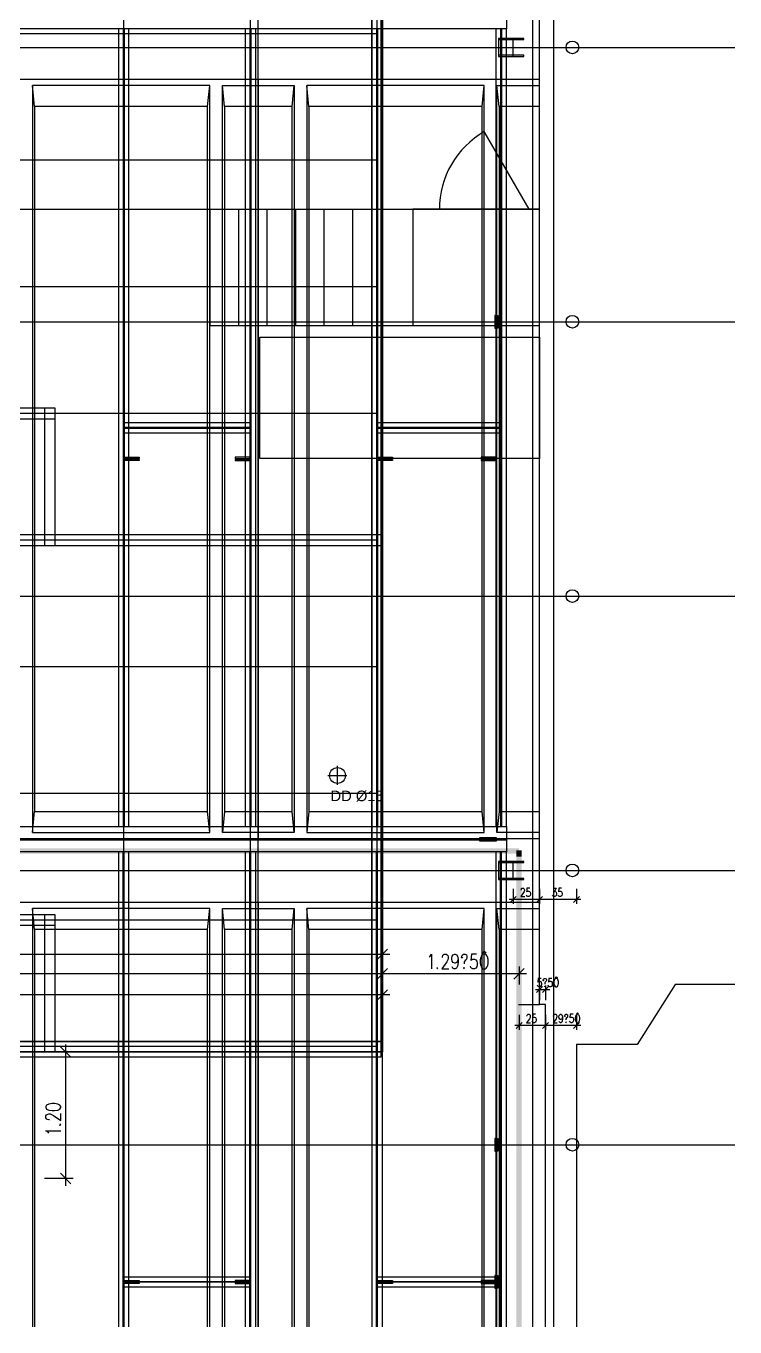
# Model space of a CAD drawing. Header units: inches. Extents: x 0 to 54693, y 0 to 31146.
# Drawn here: x 959.8 to 1094.1, y 48 to 294.6 of the extents above; entities that cross this region are included whole.
import ezdxf
from ezdxf.lldxf.tags import DXFTag

# ---------------------------------------------------------------- set-up
doc = ezdxf.new("R2010")
doc.units = ezdxf.units.IN
doc.header["$MEASUREMENT"] = 0
doc.layers.add('Added', color=3, linetype='Continuous')
doc.styles.get("Standard").update_dxf_attribs({"font": 'arial.ttf'})
tags = doc.linetypes.add('1070_00_1200$0$SL3', pattern=[0.2, 0.1, -0.1]).pattern_tags.tags
tags[6:7] = [DXFTag(74, 4), DXFTag(75, 0), DXFTag(340, '0'), DXFTag(46, 1.0), DXFTag(50, 0.0), DXFTag(44, 0.0), DXFTag(45, 0.0)]
tags[4:5] = [DXFTag(74, 4), DXFTag(75, 0), DXFTag(340, '0'), DXFTag(46, 1.0), DXFTag(50, 0.0), DXFTag(44, 0.0), DXFTag(45, 0.0)]
tags = doc.linetypes.add('1070_00_1200$0$SP2', pattern=[0.9, 0.4, -0.2, 0.1, -0.2]).pattern_tags.tags
tags[10:11] = [DXFTag(74, 4), DXFTag(75, 0), DXFTag(340, '0'), DXFTag(46, 1.0), DXFTag(50, 0.0), DXFTag(44, 0.0), DXFTag(45, 0.0)]
tags[8:9] = [DXFTag(74, 4), DXFTag(75, 0), DXFTag(340, '0'), DXFTag(46, 1.0), DXFTag(50, 0.0), DXFTag(44, 0.0), DXFTag(45, 0.0)]
tags[6:7] = [DXFTag(74, 4), DXFTag(75, 0), DXFTag(340, '0'), DXFTag(46, 1.0), DXFTag(50, 0.0), DXFTag(44, 0.0), DXFTag(45, 0.0)]
tags[4:5] = [DXFTag(74, 4), DXFTag(75, 0), DXFTag(340, '0'), DXFTag(46, 1.0), DXFTag(50, 0.0), DXFTag(44, 0.0), DXFTag(45, 0.0)]
tags = doc.linetypes.add('1070_00_1200_Trägerrostdwg$0$SP2', pattern=[0.9, 0.4, -0.2, 0.1, -0.2]).pattern_tags.tags
tags[10:11] = [DXFTag(74, 4), DXFTag(75, 0), DXFTag(340, '0'), DXFTag(46, 1.0), DXFTag(50, 0.0), DXFTag(44, 0.0), DXFTag(45, 0.0)]
tags[8:9] = [DXFTag(74, 4), DXFTag(75, 0), DXFTag(340, '0'), DXFTag(46, 1.0), DXFTag(50, 0.0), DXFTag(44, 0.0), DXFTag(45, 0.0)]
tags[6:7] = [DXFTag(74, 4), DXFTag(75, 0), DXFTag(340, '0'), DXFTag(46, 1.0), DXFTag(50, 0.0), DXFTag(44, 0.0), DXFTag(45, 0.0)]
tags[4:5] = [DXFTag(74, 4), DXFTag(75, 0), DXFTag(340, '0'), DXFTag(46, 1.0), DXFTag(50, 0.0), DXFTag(44, 0.0), DXFTag(45, 0.0)]
tags = doc.linetypes.add('fein_strichliert-A04HDE1766', pattern=[4, 1, -2, 1]).pattern_tags.tags
tags[8:9] = [DXFTag(74, 4), DXFTag(75, 0), DXFTag(340, '0'), DXFTag(46, 0.0), DXFTag(50, 0.0), DXFTag(44, 0.0), DXFTag(45, 0.0)]
tags[6:7] = [DXFTag(74, 4), DXFTag(75, 0), DXFTag(340, '0'), DXFTag(46, 0.0), DXFTag(50, 0.0), DXFTag(44, 0.0), DXFTag(45, 0.0)]
tags[4:5] = [DXFTag(74, 4), DXFTag(75, 0), DXFTag(340, '0'), DXFTag(46, 0.0), DXFTag(50, 0.0), DXFTag(44, 0.0), DXFTag(45, 0.0)]

msp = doc.modelspace()

# ---------------------------------------------------------------- linework, layer by layer
at = {"layer": 'Added', "linetype": '1070_00_1200$0$SP2', "lineweight": -2, "ltscale": 0.18}
for p, q in [((1003.84, 47.97), (1003.84, 622.06)), ((1055.84, 47.97), (1055.84, 622.06)), ((978.34, 101.1), (978.34, 569.1)), ((1002.34, 101.1), (1002.34, 569.1)), ((1026.34, 101.1), (1026.34, 569.6)), ((1057.14, 284.5), (1057.14, 296.5)), ((1026.34, 293.1), (234.34, 293.1)), ((171.58, 290.5), (1094.14, 290.5)), ((171.58, 284.5), (1057.14, 284.5)), ((1003.84, 284.5), (1003.84, 140.5)), ((961.04, 283.3), (961.04, 141.7)), ((994.64, 283.3), (961.04, 283.3)), ((961.44, 279.3), (961.04, 283.3)), ((994.24, 279.3), (994.64, 283.3)), ((994.64, 141.7), (994.64, 283.3)), ((997.04, 141.7), (997.04, 283.3)), ((997.04, 283.3), (1010.64, 283.3)), ((997.44, 279.3), (997.04, 283.3)), ((1010.24, 279.3), (1010.64, 283.3)), ((1010.64, 283.3), (1010.64, 141.7)), ((1013.04, 283.3), (1013.04, 141.7)), ((1046.64, 283.3), (1013.04, 283.3)), ((1013.44, 279.3), (1013.04, 283.3)), ((1046.24, 279.3), (1046.64, 283.3)), ((1046.64, 141.7), (1046.64, 283.3)), ((1049.04, 141.7), (1049.04, 283.3)), ((1049.04, 283.3), (1057.14, 283.3)), ((1049.44, 279.3), (1049.04, 283.3)), ((994.24, 279.3), (961.44, 279.3)), ((961.44, 279.3), (961.44, 145.7)), ((994.24, 145.7), (994.24, 279.3)), ((1010.24, 279.3), (997.44, 279.3)), ((997.44, 279.3), (997.44, 145.7)), ((1010.24, 145.7), (1010.24, 279.3)), ((1046.24, 279.3), (1013.44, 279.3)), ((1013.44, 279.3), (1013.44, 145.7)), ((1046.24, 145.7), (1046.24, 279.3)), ((1057.14, 279.3), (1049.44, 279.3)), ((1049.44, 279.3), (1049.44, 145.7)), ((1026.34, 269.1), (234.34, 269.1)), ((1026.34, 245.1), (234.34, 245.1)), ((171.58, 238.5), (1094.14, 238.5)), ((1026.34, 221.1), (234.34, 221.1)), ((1026.34, 197.1), (234.34, 197.1)), ((171.58, 186.5), (1094.14, 186.5)), ((1026.34, 173.1), (234.34, 173.1)), ((1018.84, 150.7), (1018.84, 154.3)), ((1017.04, 152.5), (1020.64, 152.5)), ((1026.34, 149.1), (234.34, 149.1)), ((961.04, 141.7), (961.44, 145.7)), ((961.44, 145.7), (994.24, 145.7)), ((994.64, 141.7), (994.24, 145.7)), ((997.44, 145.7), (997.04, 141.7)), ((997.44, 145.7), (1010.24, 145.7)), ((1010.64, 141.7), (1010.24, 145.7)), ((1013.44, 145.7), (1013.04, 141.7)), ((1013.44, 145.7), (1046.24, 145.7)), ((1046.64, 141.7), (1046.24, 145.7)), ((1049.44, 145.7), (1049.04, 141.7)), ((1049.44, 145.7), (1057.14, 145.7)), ((961.04, 141.7), (994.64, 141.7)), ((1010.64, 141.7), (997.04, 141.7)), ((1013.04, 141.7), (1046.64, 141.7)), ((1057.14, 141.7), (1049.04, 141.7)), ((1057.14, 140.5), (171.58, 140.5)), ((1057.14, 128.5), (1057.14, 140.5)), ((171.58, 134.5), (1094.14, 134.5)), ((171.58, 128.5), (1057.14, 128.5)), ((1003.84, 128.5), (1003.84, 47.97)), ((961.04, 127.3), (961.04, 47.97)), ((994.64, 127.3), (961.04, 127.3)), ((961.44, 123.3), (961.04, 127.3)), ((994.24, 123.3), (994.64, 127.3)), ((994.64, 47.97), (994.64, 127.3)), ((997.04, 47.97), (997.04, 127.3)), ((997.04, 127.3), (1010.64, 127.3)), ((997.44, 123.3), (997.04, 127.3)), ((1010.24, 123.3), (1010.64, 127.3)), ((1010.64, 127.3), (1010.64, 47.97)), ((1013.04, 127.3), (1013.04, 47.97)), ((1046.64, 127.3), (1013.04, 127.3)), ((1013.44, 123.3), (1013.04, 127.3)), ((1046.24, 123.3), (1046.64, 127.3)), ((1046.64, 47.97), (1046.64, 127.3)), ((1049.04, 47.97), (1049.04, 127.3)), ((1049.04, 127.3), (1057.14, 127.3)), ((1049.44, 123.3), (1049.04, 127.3)), ((1026.34, 125.1), (234.34, 125.1)), ((994.24, 123.3), (961.44, 123.3)), ((961.44, 123.3), (961.44, 47.97)), ((994.24, 47.97), (994.24, 123.3)), ((1010.24, 123.3), (997.44, 123.3)), ((997.44, 123.3), (997.44, 47.97)), ((1010.24, 47.97), (1010.24, 123.3)), ((1046.24, 123.3), (1013.44, 123.3)), ((1013.44, 123.3), (1013.44, 47.97)), ((1046.24, 47.97), (1046.24, 123.3)), ((1057.14, 123.3), (1049.44, 123.3)), ((1049.44, 123.3), (1049.44, 47.97)), ((1053.14, 109.1), (1057.14, 109.1)), ((1026.34, 101.1), (234.34, 101.1)), ((171.58, 82.5), (1094.14, 82.5))]:
    msp.add_line(p, q, dxfattribs=at)
at = {"layer": 'Added', "linetype": 'Continuous', "lineweight": -2, "ltscale": 0.18}
for p, q in [((1059.74, 606.4), (1059.74, 47.97)), ((1057.14, 109.1), (1057.14, 603.8)), ((1057.14, 237.8), (1057.14, 603.8)), ((1025.34, 100.1), (1025.34, 570.1)), ((1027.34, 570.1), (1027.34, 100.1)), ((1027.14, 99.2), (1027.14, 568.8)), ((1055.14, 259.81), (1046.64, 274.53)), ((1057.14, 259.8), (902.84, 259.8)), ((994.74, 237.8), (994.74, 259.81)), ((1000.14, 237.8), (1000.14, 259.81)), ((1005.54, 237.8), (1005.54, 259.81)), ((1010.94, 237.8), (1010.94, 259.81)), ((1016.34, 237.8), (1016.34, 259.81)), ((1021.74, 237.8), (1021.74, 259.81)), ((1027.14, 237.8), (1027.14, 259.81)), ((1057.14, 259.81), (1033.14, 259.81)), ((1033.14, 259.81), (1033.14, 237.8)), ((994.74, 237.8), (1057.14, 237.8)), ((1004.14, 235.6), (1057.14, 235.6)), ((1004.14, 212.6), (1004.14, 235.6)), ((1057.14, 235.6), (1057.14, 212.6)), ((1057.14, 212.6), (1004.14, 212.6)), ((1052.14, 131), (1052.14, 128.2)), ((1057.14, 131), (1057.14, 128.2)), ((1064.14, 131), (1064.14, 128.2)), ((1064.94, 129), (1051.34, 129)), ((1051.57, 128.44), (1052.7, 129.57)), ((1056.57, 128.44), (1057.7, 129.57)), ((1063.57, 128.44), (1064.7, 129.57)), ((171.58, 118.6), (1028.74, 118.6)), ((1028.33, 119.59), (1026.35, 117.61)), ((1027.34, 120), (1027.34, 112.9)), ((1053.24, 116.3), (1053.24, 112.9)), ((1054.64, 114.9), (231.94, 114.9)), ((1028.33, 115.89), (1026.35, 113.91)), ((1054.23, 115.89), (1052.25, 113.91)), ((1028.33, 111.89), (1026.35, 109.91)), ((1027.34, 112.3), (1027.34, 106.9)), ((1059.04, 111.9), (1056.34, 111.9)), ((1057.7, 112.47), (1056.57, 111.34)), ((1057.14, 112.7), (1057.14, 109.9)), ((1058.8, 112.47), (1057.67, 111.34)), ((1058.24, 112.7), (1058.24, 109.9)), ((1082.81, 112.9), (1075.61, 101.5)), ((1094.14, 112.9), (1082.81, 112.9)), ((1028.74, 110.9), (222.44, 110.9)), ((1058.24, 109.1), (1057.14, 109.1)), ((1058.24, 47.97), (1058.24, 109.1)), ((1053.24, 107.1), (1053.24, 104.3)), ((1058.24, 107.1), (1058.24, 104.3)), ((1064.14, 107.1), (1064.14, 104.3)), ((1064.94, 105.1), (1052.44, 105.1)), ((1052.67, 104.54), (1053.8, 105.67)), ((1057.67, 104.54), (1058.8, 105.67)), ((1063.57, 104.54), (1064.7, 105.67)), ((953.34, 102.1), (1027.34, 102.1)), ((967.34, 101.5), (967.34, 74.7)), ((1027.34, 102.1), (1027.34, 100.1)), ((1075.61, 101.5), (1064.14, 101.5)), ((1064.14, 101.5), (1064.14, 47.97)), ((1027.34, 100.1), (953.34, 100.1)), ((955.14, 99.2), (1027.14, 99.2)), ((968.74, 100.1), (963.34, 100.1)), ((968.33, 99.11), (966.35, 101.09)), ((1027.34, 100.1), (1025.34, 100.1)), ((968.33, 75.11), (966.35, 77.09)), ((968.74, 76.1), (963.34, 76.1))]:
    msp.add_line(p, q, dxfattribs=at)
at = {"layer": 'Added', "linetype": '1070_00_1200$0$SL3', "lineweight": -2, "ltscale": 0.18}
for p, q in [((1025.34, 570.1), (1025.34, 100.1)), ((1027.34, 100.1), (1027.34, 570.1)), ((965.34, 222.1), (953.34, 222.1)), ((963.34, 222.1), (963.34, 196.1)), ((965.34, 220.1), (965.34, 222.1)), ((965.34, 196.1), (965.34, 222.1)), ((953.34, 220.1), (965.34, 220.1)), ((1027.34, 198.1), (893.34, 198.1)), ((1027.34, 196.1), (1027.34, 198.1)), ((893.34, 196.1), (1027.34, 196.1)), ((963.34, 196.1), (965.34, 196.1)), ((965.34, 126.1), (953.34, 126.1)), ((963.34, 126.1), (963.34, 100.1)), ((965.34, 124.1), (965.34, 126.1)), ((965.34, 100.1), (965.34, 126.1)), ((953.34, 124.1), (965.34, 124.1)), ((1027.34, 102.1), (953.34, 102.1)), ((977.34, 100.1), (977.34, 102.1)), ((1003.34, 102.1), (1003.34, 100.1)), ((1027.34, 100.1), (1027.34, 102.1)), ((953.34, 100.1), (1027.34, 100.1))]:
    msp.add_line(p, q, dxfattribs=at)
at = {"layer": 'Added', "linetype": '1070_00_1200_Trägerrostdwg$0$SP2', "lineweight": -2, "ltscale": 0.18}
for p, q in [((1050.84, 298.8), (1050.84, 294)), ((1050.84, 294), (874.04, 294)), ((979.34, 294), (977.34, 294)), ((977.34, 294), (977.34, 142.8)), ((978.24, 294), (978.24, 142.8)), ((978.44, 294), (978.44, 142.8)), ((979.34, 142.8), (979.34, 294)), ((1003.34, 294), (1001.34, 294)), ((1001.34, 294), (1001.34, 142.8)), ((1002.24, 294), (1002.24, 142.8)), ((1002.44, 294), (1002.44, 142.8)), ((1003.34, 142.8), (1003.34, 294)), ((1027.34, 294), (1025.34, 294)), ((1025.34, 294), (1025.34, 142.8)), ((1026.24, 294), (1026.24, 142.8)), ((1026.44, 294), (1026.44, 142.8)), ((1027.34, 142.8), (1027.34, 294)), ((1050.84, 294), (1048.84, 294)), ((1048.84, 294), (1048.84, 142.8)), ((1049.74, 294), (1049.74, 142.8)), ((1049.94, 294), (1049.94, 142.8)), ((1050.84, 142.8), (1050.84, 294)), ((1054.14, 292.2), (1049.34, 292.2)), ((1049.34, 292.2), (1049.34, 288.8)), ((1049.34, 292), (1054.14, 292)), ((1052.14, 288.8), (1052.14, 292.2)), ((1054.14, 292), (1054.14, 292.2)), ((1054.14, 289), (1049.34, 289)), ((1049.34, 288.8), (1054.14, 288.8)), ((1054.14, 288.8), (1054.14, 289)), ((1048.84, 239.7), (1048.64, 239.7)), ((1048.64, 239.7), (1048.64, 237.3)), ((1048.84, 237.3), (1048.84, 239.7)), ((1049.04, 239.7), (1049.24, 239.7)), ((1049.04, 237.3), (1049.04, 239.7)), ((1049.24, 239.7), (1049.24, 237.3)), ((1048.64, 237.3), (1048.84, 237.3)), ((1049.24, 237.3), (1049.04, 237.3)), ((978.44, 219.4), (1002.24, 219.4)), ((978.44, 218.5), (1002.24, 218.5)), ((978.44, 218.3), (1002.24, 218.3)), ((1002.24, 217.4), (978.44, 217.4)), ((1026.44, 219.4), (1049.74, 219.4)), ((1026.44, 218.5), (1049.74, 218.5)), ((1026.44, 218.3), (1049.74, 218.3)), ((1049.74, 217.4), (1026.44, 217.4)), ((978.44, 212.6), (978.44, 212.8)), ((978.44, 212.8), (981.24, 212.8)), ((981.24, 212.6), (978.44, 212.6)), ((978.44, 212.2), (978.44, 212.4)), ((978.44, 212.4), (981.24, 212.4)), ((981.24, 212.2), (978.44, 212.2)), ((981.24, 212.8), (981.24, 212.6)), ((981.24, 212.4), (981.24, 212.2)), ((1002.24, 212.8), (999.44, 212.8)), ((999.44, 212.8), (999.44, 212.6)), ((999.44, 212.6), (1002.24, 212.6)), ((1002.24, 212.4), (999.44, 212.4)), ((999.44, 212.4), (999.44, 212.2)), ((999.44, 212.2), (1002.24, 212.2)), ((1002.24, 212.6), (1002.24, 212.8)), ((1002.24, 212.2), (1002.24, 212.4)), ((1026.44, 212.6), (1026.44, 212.8)), ((1026.44, 212.8), (1029.24, 212.8)), ((1029.24, 212.6), (1026.44, 212.6)), ((1026.44, 212.2), (1026.44, 212.4)), ((1026.44, 212.4), (1029.24, 212.4)), ((1029.24, 212.2), (1026.44, 212.2)), ((1029.24, 212.8), (1029.24, 212.6)), ((1029.24, 212.4), (1029.24, 212.2)), ((1048.84, 212.8), (1046.04, 212.8)), ((1046.04, 212.8), (1046.04, 212.6)), ((1046.04, 212.6), (1048.84, 212.6)), ((1048.84, 212.4), (1046.04, 212.4)), ((1046.04, 212.4), (1046.04, 212.2)), ((1046.04, 212.2), (1048.84, 212.2)), ((1048.84, 212.6), (1048.84, 212.8)), ((1048.84, 212.2), (1048.84, 212.4)), ((874.04, 142.8), (1050.84, 142.8)), ((977.34, 142.8), (979.34, 142.8)), ((1001.34, 142.8), (1003.34, 142.8)), ((1025.34, 142.8), (1027.34, 142.8)), ((1048.94, 140.7), (1045.74, 140.7)), ((1045.74, 140.7), (1045.74, 140.5)), ((1048.84, 142.8), (1050.84, 142.8)), ((1048.94, 140.5), (1048.94, 140.7)), ((1050.84, 142.8), (1050.84, 138)), ((874.04, 140.5), (1050.84, 140.5)), ((874.04, 140.3), (1050.84, 140.3)), ((1045.74, 140.5), (1048.94, 140.5)), ((1048.94, 140.3), (1045.74, 140.3)), ((1045.74, 140.3), (1045.74, 140.1)), ((1045.74, 140.1), (1048.94, 140.1)), ((1048.94, 140.1), (1048.94, 140.3)), ((1050.84, 138), (874.04, 138)), ((979.34, 138), (977.34, 138)), ((977.34, 138), (977.34, 47.97)), ((978.24, 47.97), (978.24, 138)), ((978.44, 47.97), (978.44, 138)), ((979.34, 47.97), (979.34, 138)), ((1003.34, 138), (1001.34, 138)), ((1001.34, 138), (1001.34, 47.97)), ((1002.24, 47.97), (1002.24, 138)), ((1002.44, 47.97), (1002.44, 138)), ((1003.34, 47.97), (1003.34, 138)), ((1027.34, 138), (1025.34, 138)), ((1025.34, 138), (1025.34, 47.97)), ((1026.24, 47.97), (1026.24, 138)), ((1026.44, 47.97), (1026.44, 138)), ((1027.34, 47.97), (1027.34, 138)), ((1050.84, 138), (1048.84, 138)), ((1048.84, 138), (1048.84, 47.97)), ((1054.14, 136.2), (1049.34, 136.2)), ((1049.34, 136.2), (1049.34, 132.8)), ((1049.34, 136), (1054.14, 136)), ((1049.74, 47.97), (1049.74, 138)), ((1049.94, 47.97), (1049.94, 138)), ((1050.84, 47.97), (1050.84, 138)), ((1052.14, 132.8), (1052.14, 136.2)), ((1054.14, 136), (1054.14, 136.2)), ((1054.14, 133), (1049.34, 133)), ((1049.34, 132.8), (1054.14, 132.8)), ((1054.14, 132.8), (1054.14, 133)), ((1048.84, 83.7), (1048.64, 83.7)), ((1048.64, 83.7), (1048.64, 81.3)), ((1048.84, 81.3), (1048.84, 83.7)), ((1049.04, 83.7), (1049.24, 83.7)), ((1049.04, 81.3), (1049.04, 83.7)), ((1049.24, 83.7), (1049.24, 81.3)), ((1048.64, 81.3), (1048.84, 81.3)), ((1049.24, 81.3), (1049.04, 81.3)), ((978.44, 57.5), (1002.24, 57.5)), ((978.44, 56.6), (978.44, 56.8)), ((978.44, 56.8), (981.24, 56.8)), ((981.24, 56.8), (981.24, 56.6)), ((1002.24, 56.8), (999.44, 56.8)), ((999.44, 56.8), (999.44, 56.6)), ((1002.24, 56.6), (1002.24, 56.8)), ((1026.44, 57.5), (1049.74, 57.5)), ((1026.44, 56.6), (1026.44, 56.8)), ((1026.44, 56.8), (1029.24, 56.8)), ((1029.24, 56.8), (1029.24, 56.6)), ((1048.84, 56.8), (1046.04, 56.8)), ((1046.04, 56.8), (1046.04, 56.6)), ((1048.84, 57.7), (1048.64, 57.7)), ((1048.64, 57.7), (1048.64, 55.3)), ((1048.84, 55.3), (1048.84, 57.7)), ((1049.04, 57.7), (1049.24, 57.7)), ((1049.04, 55.3), (1049.04, 57.7)), ((1049.24, 57.7), (1049.24, 55.3)), ((981.24, 56.6), (978.44, 56.6)), ((1002.24, 56.55), (978.44, 56.55)), ((1002.24, 56.45), (978.44, 56.45)), ((978.44, 56.2), (978.44, 56.4)), ((978.44, 56.4), (981.24, 56.4)), ((981.24, 56.2), (978.44, 56.2)), ((1002.24, 55.5), (978.44, 55.5)), ((981.24, 56.4), (981.24, 56.2)), ((999.44, 56.6), (1002.24, 56.6)), ((1002.24, 56.4), (999.44, 56.4)), ((999.44, 56.4), (999.44, 56.2)), ((999.44, 56.2), (1002.24, 56.2)), ((1002.24, 56.2), (1002.24, 56.4)), ((1029.24, 56.6), (1026.44, 56.6)), ((1049.74, 56.55), (1026.44, 56.55)), ((1049.74, 56.45), (1026.44, 56.45)), ((1026.44, 56.2), (1026.44, 56.4)), ((1026.44, 56.4), (1029.24, 56.4)), ((1029.24, 56.2), (1026.44, 56.2)), ((1049.74, 55.5), (1026.44, 55.5)), ((1029.24, 56.4), (1029.24, 56.2)), ((1046.04, 56.6), (1048.84, 56.6)), ((1048.84, 56.4), (1046.04, 56.4)), ((1046.04, 56.4), (1046.04, 56.2)), ((1046.04, 56.2), (1048.84, 56.2)), ((1048.64, 55.3), (1048.84, 55.3)), ((1049.24, 55.3), (1049.04, 55.3))]:
    msp.add_line(p, q, dxfattribs=at)
at = {"layer": 'Added', "linetype": 'ByBlock', "lineweight": -2, "ltscale": 0.18}
for p, q in [((1053.62, 130.83), (1053.68, 130.98)), ((1053.62, 130.75), (1053.62, 130.83)), ((1053.68, 130.98), (1053.73, 131.06)), ((1053.73, 131.06), (1053.84, 131.14)), ((1053.84, 131.14), (1054.05, 131.14)), ((1054.05, 131.14), (1054.16, 131.06)), ((1054.16, 131.06), (1054.21, 130.98)), ((1054.21, 130.98), (1054.26, 130.83)), ((1054.26, 130.83), (1054.26, 130.68)), ((1054.74, 131.14), (1054.69, 130.45)), ((1055.28, 131.14), (1054.74, 131.14)), ((1059.68, 131.14), (1060.26, 131.14)), ((1060.26, 131.14), (1059.94, 130.53)), ((1060.74, 131.14), (1060.69, 130.45)), ((1061.28, 131.14), (1060.74, 131.14)), ((1054.1, 130.3), (1053.57, 129.54)), ((1053.57, 129.54), (1054.32, 129.54)), ((1054.21, 130.53), (1054.1, 130.3)), ((1054.26, 130.68), (1054.21, 130.53)), ((1054.69, 129.69), (1054.64, 129.84)), ((1054.69, 130.45), (1054.74, 130.53)), ((1054.74, 129.61), (1054.69, 129.69)), ((1054.74, 130.53), (1054.9, 130.6)), ((1054.9, 129.54), (1054.74, 129.61)), ((1054.9, 130.6), (1055.06, 130.6)), ((1055.06, 129.54), (1054.9, 129.54)), ((1055.06, 130.6), (1055.22, 130.53)), ((1055.22, 129.61), (1055.06, 129.54)), ((1055.22, 130.53), (1055.33, 130.37)), ((1055.33, 129.76), (1055.22, 129.61)), ((1055.33, 130.37), (1055.38, 130.14)), ((1055.38, 129.99), (1055.33, 129.76)), ((1055.38, 130.14), (1055.38, 129.99)), ((1059.62, 129.69), (1059.57, 129.84)), ((1059.68, 129.61), (1059.62, 129.69)), ((1059.84, 129.54), (1059.68, 129.61)), ((1060, 129.54), (1059.84, 129.54)), ((1059.94, 130.53), (1060.1, 130.53)), ((1060.16, 129.61), (1060, 129.54)), ((1060.1, 130.53), (1060.21, 130.45)), ((1060.26, 129.76), (1060.16, 129.61)), ((1060.21, 130.45), (1060.26, 130.37)), ((1060.26, 130.37), (1060.32, 130.14)), ((1060.32, 129.99), (1060.26, 129.76)), ((1060.32, 130.14), (1060.32, 129.99)), ((1060.69, 129.69), (1060.64, 129.84)), ((1060.69, 130.45), (1060.74, 130.53)), ((1060.74, 129.61), (1060.69, 129.69)), ((1060.74, 130.53), (1060.9, 130.6)), ((1060.9, 129.54), (1060.74, 129.61)), ((1060.9, 130.6), (1061.06, 130.6)), ((1061.06, 129.54), (1060.9, 129.54)), ((1061.06, 130.6), (1061.22, 130.53)), ((1061.22, 129.61), (1061.06, 129.54)), ((1061.22, 130.53), (1061.33, 130.37)), ((1061.33, 129.76), (1061.22, 129.61)), ((1061.33, 130.37), (1061.38, 130.14)), ((1061.38, 129.99), (1061.33, 129.76)), ((1061.38, 130.14), (1061.38, 129.99)), ((1036.37, 118.24), (1036.65, 118.64)), ((1036.65, 118.64), (1036.65, 115.84)), ((1038.71, 118.1), (1038.8, 118.37)), ((1038.8, 118.37), (1038.89, 118.5)), ((1038.89, 118.5), (1039.08, 118.64)), ((1039.08, 118.64), (1039.45, 118.64)), ((1039.45, 118.64), (1039.64, 118.5)), ((1039.64, 118.5), (1039.73, 118.37)), ((1039.73, 118.37), (1039.83, 118.1)), ((1040.57, 118.24), (1040.76, 118.5)), ((1040.76, 118.5), (1041.04, 118.64)), ((1041.04, 118.64), (1041.13, 118.64)), ((1041.13, 118.64), (1041.41, 118.5)), ((1041.41, 118.5), (1041.6, 118.24)), ((1042.35, 118.1), (1042.44, 118.37)), ((1042.44, 118.37), (1042.53, 118.5)), ((1042.53, 118.5), (1042.72, 118.64)), ((1042.72, 118.64), (1043, 118.64)), ((1043, 118.64), (1043.28, 118.5)), ((1043.28, 118.5), (1043.37, 118.24)), ((1044.21, 118.64), (1044.12, 117.44)), ((1045.15, 118.64), (1044.21, 118.64)), ((1046.27, 118.5), (1046.08, 118.24)), ((1046.27, 118.9), (1046.64, 119.17)), ((1046.45, 118.64), (1046.27, 118.5)), ((1046.83, 118.64), (1046.45, 118.64)), ((1046.64, 119.17), (1047.01, 118.9)), ((1047.01, 118.5), (1046.83, 118.64)), ((1047.2, 118.24), (1047.01, 118.5)), ((1036.19, 118.1), (1036.37, 118.24)), ((1037.77, 116.1), (1037.68, 115.97)), ((1037.68, 115.97), (1037.77, 115.84)), ((1037.77, 115.84), (1037.87, 115.97)), ((1039.55, 117.17), (1038.61, 115.84)), ((1038.71, 117.97), (1038.71, 118.1)), ((1039.73, 117.57), (1039.55, 117.17)), ((1039.83, 117.84), (1039.73, 117.57)), ((1039.83, 118.1), (1039.83, 117.84)), ((1040.48, 117.84), (1040.57, 118.24)), ((1040.48, 117.7), (1040.48, 117.84)), ((1040.57, 117.3), (1040.48, 117.7)), ((1040.76, 117.04), (1040.57, 117.3)), ((1040.67, 115.97), (1040.57, 116.24)), ((1040.95, 115.84), (1040.67, 115.97)), ((1041.04, 116.9), (1040.76, 117.04)), ((1041.13, 116.9), (1041.04, 116.9)), ((1041.41, 117.04), (1041.13, 116.9)), ((1041.41, 115.97), (1041.13, 115.84)), ((1041.6, 117.3), (1041.41, 117.04)), ((1041.6, 116.37), (1041.41, 115.97)), ((1041.6, 118.24), (1041.69, 117.7)), ((1041.69, 117.7), (1041.6, 117.3)), ((1041.69, 117.04), (1041.6, 116.37)), ((1041.69, 117.7), (1041.69, 117.04)), ((1042.35, 117.97), (1042.35, 118.1)), ((1042.44, 117.84), (1042.35, 117.97)), ((1042.44, 118.1), (1042.53, 117.97)), ((1042.53, 117.97), (1042.44, 117.84)), ((1042.81, 116.1), (1042.72, 115.97)), ((1042.72, 115.97), (1042.81, 115.84)), ((1043, 117.44), (1042.81, 117.17)), ((1042.81, 117.17), (1042.81, 116.77)), ((1042.91, 115.97), (1042.81, 116.1)), ((1042.81, 115.84), (1042.91, 115.97)), ((1043.19, 117.57), (1043, 117.44)), ((1043.28, 117.7), (1043.19, 117.57)), ((1043.37, 117.97), (1043.28, 117.7)), ((1043.37, 118.24), (1043.37, 117.97)), ((1044.12, 116.1), (1044.03, 116.37)), ((1044.12, 117.44), (1044.21, 117.57)), ((1044.21, 115.97), (1044.12, 116.1)), ((1044.21, 117.57), (1044.49, 117.7)), ((1044.49, 115.84), (1044.21, 115.97)), ((1044.49, 117.7), (1044.77, 117.7)), ((1044.77, 117.7), (1045.05, 117.57)), ((1045.05, 115.97), (1044.77, 115.84)), ((1045.05, 117.57), (1045.24, 117.3)), ((1045.24, 116.24), (1045.05, 115.97)), ((1045.24, 117.3), (1045.33, 116.9)), ((1045.33, 116.64), (1045.24, 116.24)), ((1045.33, 116.9), (1045.33, 116.64)), ((1045.99, 117.97), (1045.89, 117.57)), ((1045.89, 117.57), (1045.89, 116.9)), ((1045.89, 116.9), (1045.99, 116.5)), ((1046.08, 118.24), (1045.99, 117.97)), ((1045.99, 116.5), (1046.08, 116.24)), ((1046.08, 116.24), (1046.27, 115.97)), ((1046.27, 115.97), (1046.45, 115.84)), ((1046.83, 115.84), (1047.01, 115.97)), ((1047.01, 115.97), (1047.2, 116.24)), ((1047.29, 117.97), (1047.2, 118.24)), ((1047.2, 116.24), (1047.29, 116.5)), ((1047.39, 117.57), (1047.29, 117.97)), ((1047.29, 116.5), (1047.39, 116.9)), ((1047.39, 116.9), (1047.39, 117.57)), ((1038.61, 115.84), (1039.92, 115.84)), ((1041.13, 115.84), (1040.95, 115.84)), ((1044.77, 115.84), (1044.49, 115.84)), ((1046.45, 115.84), (1046.83, 115.84)), ((1056.86, 114.04), (1056.81, 113.35)), ((1057.4, 114.04), (1056.86, 114.04)), ((1056.86, 113.43), (1057.02, 113.5)), ((1057.02, 113.5), (1057.18, 113.5)), ((1057.18, 113.5), (1057.34, 113.43)), ((1057.82, 113.73), (1057.88, 113.88)), ((1057.82, 113.65), (1057.82, 113.73)), ((1057.88, 113.58), (1057.82, 113.65)), ((1057.88, 113.88), (1057.93, 113.96)), ((1057.88, 113.73), (1057.93, 113.65)), ((1057.93, 113.65), (1057.88, 113.58)), ((1057.93, 113.96), (1058.04, 114.04)), ((1058.04, 114.04), (1058.2, 114.04)), ((1058.2, 114.04), (1058.36, 113.96)), ((1058.36, 113.5), (1058.3, 113.43)), ((1058.36, 113.96), (1058.41, 113.81)), ((1058.41, 113.65), (1058.36, 113.5)), ((1058.41, 113.81), (1058.41, 113.65)), ((1058.89, 114.04), (1058.84, 113.35)), ((1059.42, 114.04), (1058.89, 114.04)), ((1058.89, 113.43), (1059.05, 113.5)), ((1059.05, 113.5), (1059.21, 113.5)), ((1059.21, 113.5), (1059.37, 113.43)), ((1059.9, 113.65), (1059.85, 113.43)), ((1059.96, 113.81), (1059.9, 113.65)), ((1060.06, 113.96), (1059.96, 113.81)), ((1060.06, 114.19), (1060.28, 114.34)), ((1060.17, 114.04), (1060.06, 113.96)), ((1060.38, 114.04), (1060.17, 114.04)), ((1060.28, 114.34), (1060.49, 114.19)), ((1060.49, 113.96), (1060.38, 114.04)), ((1060.6, 113.81), (1060.49, 113.96)), ((1060.65, 113.65), (1060.6, 113.81)), ((1060.7, 113.43), (1060.65, 113.65)), ((1056.81, 112.59), (1056.76, 112.74)), ((1056.81, 113.35), (1056.86, 113.43)), ((1056.86, 112.51), (1056.81, 112.59)), ((1057.02, 112.44), (1056.86, 112.51)), ((1057.18, 112.44), (1057.02, 112.44)), ((1057.34, 112.51), (1057.18, 112.44)), ((1057.34, 113.43), (1057.45, 113.27)), ((1057.45, 112.66), (1057.34, 112.51)), ((1057.45, 113.27), (1057.5, 113.04)), ((1057.5, 112.89), (1057.45, 112.66)), ((1057.5, 113.04), (1057.5, 112.89)), ((1058.09, 112.59), (1058.04, 112.51)), ((1058.04, 112.51), (1058.09, 112.44)), ((1058.2, 113.35), (1058.09, 113.2)), ((1058.09, 113.2), (1058.09, 112.97)), ((1058.14, 112.51), (1058.09, 112.59)), ((1058.09, 112.44), (1058.14, 112.51)), ((1058.3, 113.43), (1058.2, 113.35)), ((1058.84, 112.59), (1058.78, 112.74)), ((1058.84, 113.35), (1058.89, 113.43)), ((1058.89, 112.51), (1058.84, 112.59)), ((1059.05, 112.44), (1058.89, 112.51)), ((1059.21, 112.44), (1059.05, 112.44)), ((1059.37, 112.51), (1059.21, 112.44)), ((1059.37, 113.43), (1059.48, 113.27)), ((1059.48, 112.66), (1059.37, 112.51)), ((1059.48, 113.27), (1059.53, 113.04)), ((1059.53, 112.89), (1059.48, 112.66)), ((1059.53, 113.04), (1059.53, 112.89)), ((1059.85, 113.43), (1059.85, 113.04)), ((1059.85, 113.04), (1059.9, 112.82)), ((1059.9, 112.82), (1059.96, 112.66)), ((1059.96, 112.66), (1060.06, 112.51)), ((1060.06, 112.51), (1060.17, 112.44)), ((1060.17, 112.44), (1060.38, 112.44)), ((1060.38, 112.44), (1060.49, 112.51)), ((1060.49, 112.51), (1060.6, 112.66)), ((1060.6, 112.66), (1060.65, 112.82)), ((1060.65, 112.82), (1060.7, 113.04)), ((1060.7, 113.04), (1060.7, 113.43)), ((1055.2, 106.4), (1054.67, 105.64)), ((1054.72, 106.93), (1054.78, 107.08)), ((1054.72, 106.85), (1054.72, 106.93)), ((1054.78, 107.08), (1054.83, 107.16)), ((1054.83, 107.16), (1054.94, 107.24)), ((1054.94, 107.24), (1055.15, 107.24)), ((1055.15, 107.24), (1055.26, 107.16)), ((1055.31, 106.63), (1055.2, 106.4)), ((1055.26, 107.16), (1055.31, 107.08)), ((1055.31, 107.08), (1055.36, 106.93)), ((1055.36, 106.78), (1055.31, 106.63)), ((1055.36, 106.93), (1055.36, 106.78)), ((1055.84, 107.24), (1055.79, 106.55)), ((1055.79, 106.55), (1055.84, 106.63)), ((1056.38, 107.24), (1055.84, 107.24)), ((1055.84, 106.63), (1056, 106.7)), ((1056, 106.7), (1056.16, 106.7)), ((1056.16, 106.7), (1056.32, 106.63)), ((1056.32, 106.63), (1056.43, 106.47)), ((1056.43, 106.47), (1056.48, 106.24)), ((1056.48, 106.09), (1056.43, 105.86)), ((1056.48, 106.24), (1056.48, 106.09)), ((1060.26, 106.4), (1059.72, 105.64)), ((1059.78, 106.93), (1059.83, 107.08)), ((1059.78, 106.85), (1059.78, 106.93)), ((1059.83, 107.08), (1059.88, 107.16)), ((1059.88, 107.16), (1059.99, 107.24)), ((1059.99, 107.24), (1060.2, 107.24)), ((1060.2, 107.24), (1060.31, 107.16)), ((1060.36, 106.63), (1060.26, 106.4)), ((1060.31, 107.16), (1060.36, 107.08)), ((1060.36, 107.08), (1060.42, 106.93)), ((1060.42, 106.78), (1060.36, 106.63)), ((1060.42, 106.93), (1060.42, 106.78)), ((1060.79, 106.78), (1060.84, 107.01)), ((1060.79, 106.7), (1060.79, 106.78)), ((1060.84, 106.47), (1060.79, 106.7)), ((1060.84, 107.01), (1060.95, 107.16)), ((1060.95, 106.32), (1060.84, 106.47)), ((1060.95, 107.16), (1061.11, 107.24)), ((1061.11, 106.24), (1060.95, 106.32)), ((1061.11, 107.24), (1061.16, 107.24)), ((1061.16, 106.24), (1061.11, 106.24)), ((1061.16, 107.24), (1061.32, 107.16)), ((1061.32, 106.32), (1061.16, 106.24)), ((1061.32, 107.16), (1061.43, 107.01)), ((1061.43, 106.47), (1061.32, 106.32)), ((1061.43, 107.01), (1061.48, 106.7)), ((1061.48, 106.7), (1061.43, 106.47)), ((1061.48, 106.32), (1061.43, 105.94)), ((1061.48, 106.7), (1061.48, 106.32)), ((1061.86, 106.93), (1061.91, 107.08)), ((1061.86, 106.85), (1061.86, 106.93)), ((1061.91, 106.78), (1061.86, 106.85)), ((1061.91, 107.08), (1061.96, 107.16)), ((1061.91, 106.93), (1061.96, 106.85)), ((1061.96, 106.85), (1061.91, 106.78)), ((1061.96, 107.16), (1062.07, 107.24)), ((1062.07, 107.24), (1062.23, 107.24)), ((1062.23, 106.55), (1062.12, 106.4)), ((1062.12, 106.4), (1062.12, 106.17)), ((1062.23, 107.24), (1062.39, 107.16)), ((1062.34, 106.63), (1062.23, 106.55)), ((1062.39, 106.7), (1062.34, 106.63)), ((1062.39, 107.16), (1062.44, 107.01)), ((1062.44, 106.85), (1062.39, 106.7)), ((1062.44, 107.01), (1062.44, 106.85)), ((1062.92, 107.24), (1062.87, 106.55)), ((1062.87, 106.55), (1062.92, 106.63)), ((1063.46, 107.24), (1062.92, 107.24)), ((1062.92, 106.63), (1063.08, 106.7)), ((1063.08, 106.7), (1063.24, 106.7)), ((1063.24, 106.7), (1063.4, 106.63)), ((1063.4, 106.63), (1063.51, 106.47)), ((1063.51, 106.47), (1063.56, 106.24)), ((1063.56, 106.09), (1063.51, 105.86)), ((1063.56, 106.24), (1063.56, 106.09)), ((1063.94, 106.85), (1063.88, 106.63)), ((1063.88, 106.63), (1063.88, 106.24)), ((1063.88, 106.24), (1063.94, 106.02)), ((1063.99, 107.01), (1063.94, 106.85)), ((1064.1, 107.16), (1063.99, 107.01)), ((1064.1, 107.39), (1064.31, 107.54)), ((1064.2, 107.24), (1064.1, 107.16)), ((1064.42, 107.24), (1064.2, 107.24)), ((1064.31, 107.54), (1064.52, 107.39)), ((1064.52, 107.16), (1064.42, 107.24)), ((1064.63, 107.01), (1064.52, 107.16)), ((1064.68, 106.85), (1064.63, 107.01)), ((1064.74, 106.63), (1064.68, 106.85)), ((1064.68, 106.02), (1064.74, 106.24)), ((1064.74, 106.24), (1064.74, 106.63)), ((1054.67, 105.64), (1055.42, 105.64)), ((1055.79, 105.79), (1055.74, 105.94)), ((1055.84, 105.71), (1055.79, 105.79)), ((1056, 105.64), (1055.84, 105.71)), ((1056.16, 105.64), (1056, 105.64)), ((1056.32, 105.71), (1056.16, 105.64)), ((1056.43, 105.86), (1056.32, 105.71)), ((1059.72, 105.64), (1060.47, 105.64)), ((1060.9, 105.71), (1060.84, 105.86)), ((1061.06, 105.64), (1060.9, 105.71)), ((1061.16, 105.64), (1061.06, 105.64)), ((1061.32, 105.71), (1061.16, 105.64)), ((1061.43, 105.94), (1061.32, 105.71)), ((1062.12, 105.79), (1062.07, 105.71)), ((1062.07, 105.71), (1062.12, 105.64)), ((1062.18, 105.71), (1062.12, 105.79)), ((1062.12, 105.64), (1062.18, 105.71)), ((1062.87, 105.79), (1062.82, 105.94)), ((1062.92, 105.71), (1062.87, 105.79)), ((1063.08, 105.64), (1062.92, 105.71)), ((1063.24, 105.64), (1063.08, 105.64)), ((1063.4, 105.71), (1063.24, 105.64)), ((1063.51, 105.86), (1063.4, 105.71)), ((1063.94, 106.02), (1063.99, 105.86)), ((1063.99, 105.86), (1064.1, 105.71)), ((1064.1, 105.71), (1064.2, 105.64)), ((1064.2, 105.64), (1064.42, 105.64)), ((1064.42, 105.64), (1064.52, 105.71)), ((1064.52, 105.71), (1064.63, 105.86)), ((1064.63, 105.86), (1064.68, 106.02)), ((963.74, 90.02), (963.6, 89.74)), ((963.6, 89.74), (963.6, 89.55)), ((963.6, 89.55), (963.74, 89.27)), ((964.14, 90.2), (963.74, 90.02)), ((963.74, 89.27), (964.14, 89.08)), ((964.8, 90.3), (964.14, 90.2)), ((964.14, 89.08), (964.8, 88.99)), ((965.2, 90.3), (964.8, 90.3)), ((964.8, 88.99), (965.2, 88.99)), ((965.87, 90.2), (965.2, 90.3)), ((965.2, 88.99), (965.87, 89.08)), ((966.27, 90.02), (965.87, 90.2)), ((965.87, 89.08), (966.27, 89.27)), ((966.4, 89.74), (966.27, 90.02)), ((966.27, 89.27), (966.4, 89.55)), ((966.4, 89.55), (966.4, 89.74)), ((963.6, 87.96), (963.74, 88.15)), ((963.6, 87.59), (963.6, 87.96)), ((963.74, 87.4), (963.6, 87.59)), ((963.74, 88.15), (963.87, 88.24)), ((963.87, 87.31), (963.74, 87.4)), ((963.87, 88.24), (964.14, 88.34)), ((964.14, 87.22), (963.87, 87.31)), ((964.14, 88.34), (964.4, 88.34)), ((964.27, 87.22), (964.14, 87.22)), ((964.4, 88.34), (964.67, 88.24)), ((964.67, 88.24), (965.07, 88.06)), ((965.07, 88.06), (966.4, 87.12)), ((966.4, 86.28), (966.27, 86.38)), ((966.4, 87.12), (966.4, 88.43)), ((964, 84.88), (963.6, 85.16)), ((963.6, 85.16), (966.4, 85.16)), ((964.14, 84.7), (964, 84.88)), ((966.14, 86.28), (966.27, 86.19)), ((966.27, 86.19), (966.4, 86.28))]:
    msp.add_line(p, q, dxfattribs=at)
at = {"layer": 'Added', "linetype": 'Continuous', "lineweight": -2, "ltscale": 0.18}
for centre in [(1063.34, 290.5), (1063.34, 238.5), (1063.34, 186.5), (1063.34, 134.5), (1063.34, 82.5)]:
    msp.add_circle(centre, 1.2, dxfattribs=at)
at = {"layer": 'Added', "linetype": '1070_00_1200$0$SP2', "lineweight": -2, "ltscale": 0.18}
msp.add_circle((1018.84, 152.5), 1.5, dxfattribs=at)
at = {"layer": 'Added', "linetype": 'Continuous', "lineweight": -2, "ltscale": 0.18}
msp.add_ellipse((1055.14, 259.81), major_axis=(-8.5, 14.72), ratio=1, start_param=0, end_param=1.047198, dxfattribs=at)
at = {"layer": 'Added', "linetype": 'fein_strichliert-A04HDE1766', "lineweight": -2, "ltscale": 0.18}
for points in [[(638.4, 137.7), (637.4, 138.7), (1053.24, 137.7), (1053.24, 138.7)], [(1053.74, 137.1), (1052.74, 137.1), (1053.74, 138.3), (1052.74, 138.3)], [(1052.74, 47.97), (1052.74, 137.1), (1053.31, 47.97)], [(1053.31, 47.97), (1052.74, 137.1), (1053.74, 137.1)], [(1053.31, 47.97), (1053.74, 137.1), (1053.74, 47.97)]]:
    msp.add_solid(points, dxfattribs=at)

# ---------------------------------------------------------------- texts
at = {"layer": 'Added'}
msp.add_text('DD Ø15', height=2, rotation=360, dxfattribs=at).set_placement((1017.51, 147.63))

doc.saveas('drawing.dxf')
